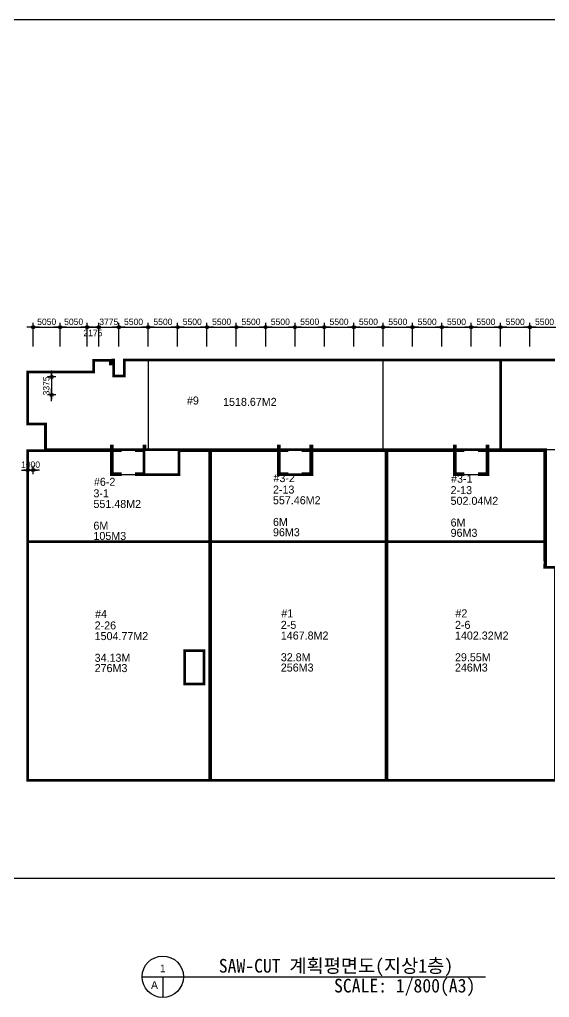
# Model space of a CAD drawing. Header units: millimetres. Extents: x -552870 to 1405794, y -1345622 to 197746.
# Drawn here: x 102622 to 201893, y -215939 to -32654 of the extents above; entities that cross this region are included whole.
import ezdxf
from ezdxf.enums import TextEntityAlignment as Align

# ---------------------------------------------------------------- set-up
doc = ezdxf.new("R2010")
doc.units = ezdxf.units.MM
doc.header["$LTSCALE"] = 1000
doc.header["$MEASUREMENT"] = 0
doc.header["$PDSIZE"] = -10
doc.layers.get('0').update_dxf_attribs({"linetype": 'CONTINUOUS'})
doc.layers.get('Defpoints').update_dxf_attribs({"color": 171, "linetype": 'CONTINUOUS'})
for name, color, linetype in [('I_#', 7, 'CONTINUOUS'), ('I_area', 30, 'CONTINUOUS'), ("I_con'c", 5, 'CONTINUOUS'), ('I_date', 100, 'CONTINUOUS'), ('I_joint', 1, 'CONTINUOUS'), ('NDIM', 7, 'CONTINUOUS'), ('SYM', 7, 'CONTINUOUS'), ('TEXT', 3, 'CONTINUOUS')]:
    doc.layers.add(name, color=color, linetype=linetype)
doc.styles.add('CGS', font='cgse', dxfattribs={"bigfont": 'cgs'})
doc.styles.add('궁서체', font='GungsuhChe.ttf')
doc.styles.add('나눔바른고딕', font='')
doc.styles.get('나눔바른고딕').set_extended_font_data('나눔바른고딕')
doc.dimstyles.new('NDIM 1200', dxfattribs={"dimscale": 500, "dimtxt": 3, "dimasz": 1, "dimexe": 2, "dimexo": 2, "dimgap": 1, "dimtad": 1, "dimdec": 0, "dimdsep": 46, "dimtxsty": 'CGS', "dimblk": 'DOT0', "dimcen": 1, "dimdle": 8, "dimclrd": 2, "dimclre": 2, "dimclrt": 2, "dimadec": 0, "dimazin": 0, "dimtfac": 1, "dimtdec": 0, "dimtix": 1, "dimtmove": 2, "dimatfit": 3, "dimldrblk": 'DOT0', "dimfxl": 1, "dimtolj": 1, "dimtzin": 0, "dimlwd": -1, "dimlwe": -1, "dimarcsym": 0})

# ---------------------------------------------------------------- blocks, each defined once
blk = doc.blocks.new('DOT0')
blk.add_line((-3, 0), (3, 0))
at = {"color": 6}
blk.add_circle((0, 0), 0.75, dxfattribs=at)
blk = doc.blocks.new('*D246')
at = {"layer": 'Defpoints', "color": 0, "ltscale": 0.4, "transparency": 16777216}
for p in [(110230, -90309), (105180, -94709), (110230, -94709)]:
    blk.add_point(p, dxfattribs=at)
at = {"layer": 'NDIM', "ltscale": 0.4, "transparency": 16777216}
for p, q in [((105180, -93909), (105180, -89509)), ((110230, -93909), (110230, -89509)), ((105580, -90309), (109830, -90309))]:
    blk.add_line(p, q, dxfattribs=at)
at = {"layer": 'NDIM', "ltscale": 0.4, "transparency": 16777216, "xscale": 400, "yscale": 400, "zscale": 400, "rotation": 180}
blk.add_blockref('DOT0', (105180, -90309), dxfattribs=at)
at = {"layer": 'NDIM', "ltscale": 0.4, "transparency": 16777216, "xscale": 400, "yscale": 400, "zscale": 400}
blk.add_blockref('DOT0', (110230, -90309), dxfattribs=at)
at = {"layer": 'NDIM', "ltscale": 0.4, "transparency": 16777216, "insert": (107705, -89309), "char_height": 1200, "attachment_point": 5, "style": 'CGS'}
blk.add_mtext('\\A1;5050', dxfattribs=at)
blk = doc.blocks.new('*D248')
at = {"layer": 'Defpoints', "color": 0, "ltscale": 0.4, "transparency": 16777216}
for p in [(105180, -117092), (104180, -118692), (105180, -118692)]:
    blk.add_point(p, dxfattribs=at)
at = {"layer": 'NDIM', "ltscale": 0.4, "transparency": 16777216}
for p, q in [((103780, -117092), (103380, -117092)), ((104180, -117892), (104180, -116292)), ((104180, -117092), (105180, -117092)), ((105180, -117892), (105180, -116292)), ((105580, -117092), (105980, -117092))]:
    blk.add_line(p, q, dxfattribs=at)
at = {"layer": 'NDIM', "ltscale": 0.4, "transparency": 16777216, "xscale": 400, "yscale": 400, "zscale": 400}
blk.add_blockref('DOT0', (104180, -117092), dxfattribs=at)
at = {"layer": 'NDIM', "ltscale": 0.4, "transparency": 16777216, "xscale": 400, "yscale": 400, "zscale": 400, "rotation": 180}
blk.add_blockref('DOT0', (105180, -117092), dxfattribs=at)
at = {"layer": 'NDIM', "ltscale": 0.4, "transparency": 16777216, "insert": (104680, -116092), "char_height": 1200, "attachment_point": 5, "style": 'CGS'}
blk.add_mtext('\\A1;1000', dxfattribs=at)
blk = doc.blocks.new('*D250')
at = {"layer": 'Defpoints', "color": 0, "ltscale": 0.4, "transparency": 16777216}
for p in [(115280, -90309), (110230, -94709), (115280, -94709)]:
    blk.add_point(p, dxfattribs=at)
at = {"layer": 'NDIM', "ltscale": 0.4, "transparency": 16777216}
for p, q in [((110230, -93909), (110230, -89509)), ((115280, -93909), (115280, -89509)), ((110630, -90309), (114880, -90309))]:
    blk.add_line(p, q, dxfattribs=at)
at = {"layer": 'NDIM', "ltscale": 0.4, "transparency": 16777216, "xscale": 400, "yscale": 400, "zscale": 400, "rotation": 180}
blk.add_blockref('DOT0', (110230, -90309), dxfattribs=at)
at = {"layer": 'NDIM', "ltscale": 0.4, "transparency": 16777216, "xscale": 400, "yscale": 400, "zscale": 400}
blk.add_blockref('DOT0', (115280, -90309), dxfattribs=at)
at = {"layer": 'NDIM', "ltscale": 0.4, "transparency": 16777216, "insert": (112755, -89309), "char_height": 1200, "attachment_point": 5, "style": 'CGS'}
blk.add_mtext('\\A1;5050', dxfattribs=at)
blk = doc.blocks.new('*D251')
at = {"layer": 'Defpoints', "color": 0, "ltscale": 0.4, "transparency": 16777216}
for p in [(117455, -90309), (115280, -94709), (117455, -94709)]:
    blk.add_point(p, dxfattribs=at)
at = {"layer": 'NDIM', "ltscale": 0.4, "transparency": 16777216}
for p, q in [((115280, -93909), (115280, -89509)), ((117455, -93909), (117455, -89509)), ((115680, -90309), (117055, -90309))]:
    blk.add_line(p, q, dxfattribs=at)
at = {"layer": 'NDIM', "ltscale": 0.4, "transparency": 16777216, "xscale": 400, "yscale": 400, "zscale": 400, "rotation": 180}
blk.add_blockref('DOT0', (115280, -90309), dxfattribs=at)
at = {"layer": 'NDIM', "ltscale": 0.4, "transparency": 16777216, "xscale": 400, "yscale": 400, "zscale": 400}
blk.add_blockref('DOT0', (117455, -90309), dxfattribs=at)
at = {"layer": 'NDIM', "ltscale": 0.4, "transparency": 16777216, "insert": (116368, -91409), "char_height": 1200, "attachment_point": 5, "style": 'CGS'}
blk.add_mtext('\\A1;2175', dxfattribs=at)
blk = doc.blocks.new('*D252')
at = {"layer": 'Defpoints', "color": 0, "ltscale": 0.4, "transparency": 16777216}
for p in [(126730, -90309), (121230, -94709), (126730, -94709)]:
    blk.add_point(p, dxfattribs=at)
at = {"layer": 'NDIM', "ltscale": 0.4, "transparency": 16777216}
for p, q in [((121230, -93909), (121230, -89509)), ((126730, -93909), (126730, -89509)), ((121630, -90309), (126330, -90309))]:
    blk.add_line(p, q, dxfattribs=at)
at = {"layer": 'NDIM', "ltscale": 0.4, "transparency": 16777216, "xscale": 400, "yscale": 400, "zscale": 400, "rotation": 180}
blk.add_blockref('DOT0', (121230, -90309), dxfattribs=at)
at = {"layer": 'NDIM', "ltscale": 0.4, "transparency": 16777216, "xscale": 400, "yscale": 400, "zscale": 400}
blk.add_blockref('DOT0', (126730, -90309), dxfattribs=at)
at = {"layer": 'NDIM', "ltscale": 0.4, "transparency": 16777216, "insert": (123980, -89309), "char_height": 1200, "attachment_point": 5, "style": 'CGS'}
blk.add_mtext('\\A1;5500', dxfattribs=at)
blk = doc.blocks.new('*D256')
at = {"layer": 'Defpoints', "color": 0, "ltscale": 0.4, "transparency": 16777216}
for p in [(121230, -90309), (117455, -94709), (121230, -94709)]:
    blk.add_point(p, dxfattribs=at)
at = {"layer": 'NDIM', "ltscale": 0.4, "transparency": 16777216}
for p, q in [((117455, -93909), (117455, -89509)), ((121230, -93909), (121230, -89509)), ((117055, -90309), (116655, -90309)), ((117455, -90309), (121230, -90309)), ((121630, -90309), (122030, -90309))]:
    blk.add_line(p, q, dxfattribs=at)
at = {"layer": 'NDIM', "ltscale": 0.4, "transparency": 16777216, "xscale": 400, "yscale": 400, "zscale": 400}
blk.add_blockref('DOT0', (117455, -90309), dxfattribs=at)
at = {"layer": 'NDIM', "ltscale": 0.4, "transparency": 16777216, "xscale": 400, "yscale": 400, "zscale": 400, "rotation": 180}
blk.add_blockref('DOT0', (121230, -90309), dxfattribs=at)
at = {"layer": 'NDIM', "ltscale": 0.4, "transparency": 16777216, "insert": (119343, -89309), "char_height": 1200, "attachment_point": 5, "style": 'CGS'}
blk.add_mtext('\\A1;3775', dxfattribs=at)
blk = doc.blocks.new('*D253')
at = {"layer": 'Defpoints', "color": 0, "ltscale": 0.4, "transparency": 16777216}
for p in [(132230, -90309), (126730, -94709), (132230, -94709)]:
    blk.add_point(p, dxfattribs=at)
at = {"layer": 'NDIM', "ltscale": 0.4, "transparency": 16777216}
for p, q in [((126730, -93909), (126730, -89509)), ((132230, -93909), (132230, -89509)), ((127130, -90309), (131830, -90309))]:
    blk.add_line(p, q, dxfattribs=at)
at = {"layer": 'NDIM', "ltscale": 0.4, "transparency": 16777216, "xscale": 400, "yscale": 400, "zscale": 400, "rotation": 180}
blk.add_blockref('DOT0', (126730, -90309), dxfattribs=at)
at = {"layer": 'NDIM', "ltscale": 0.4, "transparency": 16777216, "xscale": 400, "yscale": 400, "zscale": 400}
blk.add_blockref('DOT0', (132230, -90309), dxfattribs=at)
at = {"layer": 'NDIM', "ltscale": 0.4, "transparency": 16777216, "insert": (129480, -89309), "char_height": 1200, "attachment_point": 5, "style": 'CGS'}
blk.add_mtext('\\A1;5500', dxfattribs=at)
blk = doc.blocks.new('*D254')
at = {"layer": 'Defpoints', "color": 0, "ltscale": 0.4, "transparency": 16777216}
for p in [(137730, -90309), (132230, -94709), (137730, -94709)]:
    blk.add_point(p, dxfattribs=at)
at = {"layer": 'NDIM', "ltscale": 0.4, "transparency": 16777216}
for p, q in [((132230, -93909), (132230, -89509)), ((137730, -93909), (137730, -89509)), ((132630, -90309), (137330, -90309))]:
    blk.add_line(p, q, dxfattribs=at)
at = {"layer": 'NDIM', "ltscale": 0.4, "transparency": 16777216, "xscale": 400, "yscale": 400, "zscale": 400, "rotation": 180}
blk.add_blockref('DOT0', (132230, -90309), dxfattribs=at)
at = {"layer": 'NDIM', "ltscale": 0.4, "transparency": 16777216, "xscale": 400, "yscale": 400, "zscale": 400}
blk.add_blockref('DOT0', (137730, -90309), dxfattribs=at)
at = {"layer": 'NDIM', "ltscale": 0.4, "transparency": 16777216, "insert": (134980, -89309), "char_height": 1200, "attachment_point": 5, "style": 'CGS'}
blk.add_mtext('\\A1;5500', dxfattribs=at)
blk = doc.blocks.new('*D255')
at = {"layer": 'Defpoints', "color": 0, "ltscale": 0.4, "transparency": 16777216}
for p in [(143230, -90309), (137730, -94709), (143230, -94709)]:
    blk.add_point(p, dxfattribs=at)
at = {"layer": 'NDIM', "ltscale": 0.4, "transparency": 16777216}
for p, q in [((137730, -93909), (137730, -89509)), ((143230, -93909), (143230, -89509)), ((138130, -90309), (142830, -90309))]:
    blk.add_line(p, q, dxfattribs=at)
at = {"layer": 'NDIM', "ltscale": 0.4, "transparency": 16777216, "xscale": 400, "yscale": 400, "zscale": 400, "rotation": 180}
blk.add_blockref('DOT0', (137730, -90309), dxfattribs=at)
at = {"layer": 'NDIM', "ltscale": 0.4, "transparency": 16777216, "xscale": 400, "yscale": 400, "zscale": 400}
blk.add_blockref('DOT0', (143230, -90309), dxfattribs=at)
at = {"layer": 'NDIM', "ltscale": 0.4, "transparency": 16777216, "insert": (140480, -89309), "char_height": 1200, "attachment_point": 5, "style": 'CGS'}
blk.add_mtext('\\A1;5500', dxfattribs=at)
blk = doc.blocks.new('*D257')
at = {"layer": 'Defpoints', "color": 0, "ltscale": 0.4, "transparency": 16777216}
for p in [(148730, -90309), (143230, -94709), (148730, -94709)]:
    blk.add_point(p, dxfattribs=at)
at = {"layer": 'NDIM', "ltscale": 0.4, "transparency": 16777216}
for p, q in [((143230, -93909), (143230, -89509)), ((148730, -93909), (148730, -89509)), ((143630, -90309), (148330, -90309))]:
    blk.add_line(p, q, dxfattribs=at)
at = {"layer": 'NDIM', "ltscale": 0.4, "transparency": 16777216, "xscale": 400, "yscale": 400, "zscale": 400, "rotation": 180}
blk.add_blockref('DOT0', (143230, -90309), dxfattribs=at)
at = {"layer": 'NDIM', "ltscale": 0.4, "transparency": 16777216, "xscale": 400, "yscale": 400, "zscale": 400}
blk.add_blockref('DOT0', (148730, -90309), dxfattribs=at)
at = {"layer": 'NDIM', "ltscale": 0.4, "transparency": 16777216, "insert": (145980, -89309), "char_height": 1200, "attachment_point": 5, "style": 'CGS'}
blk.add_mtext('\\A1;5500', dxfattribs=at)
blk = doc.blocks.new('*D258')
at = {"layer": 'Defpoints', "color": 0, "ltscale": 0.4, "transparency": 16777216}
for p in [(154230, -90309), (148730, -94709), (154230, -94709)]:
    blk.add_point(p, dxfattribs=at)
at = {"layer": 'NDIM', "ltscale": 0.4, "transparency": 16777216}
for p, q in [((148730, -93909), (148730, -89509)), ((154230, -93909), (154230, -89509)), ((149130, -90309), (153830, -90309))]:
    blk.add_line(p, q, dxfattribs=at)
at = {"layer": 'NDIM', "ltscale": 0.4, "transparency": 16777216, "xscale": 400, "yscale": 400, "zscale": 400, "rotation": 180}
blk.add_blockref('DOT0', (148730, -90309), dxfattribs=at)
at = {"layer": 'NDIM', "ltscale": 0.4, "transparency": 16777216, "xscale": 400, "yscale": 400, "zscale": 400}
blk.add_blockref('DOT0', (154230, -90309), dxfattribs=at)
at = {"layer": 'NDIM', "ltscale": 0.4, "transparency": 16777216, "insert": (151480, -89309), "char_height": 1200, "attachment_point": 5, "style": 'CGS'}
blk.add_mtext('\\A1;5500', dxfattribs=at)
blk = doc.blocks.new('*D259')
at = {"layer": 'Defpoints', "color": 0, "ltscale": 0.4, "transparency": 16777216}
for p in [(159730, -90309), (154230, -94709), (159730, -94709)]:
    blk.add_point(p, dxfattribs=at)
at = {"layer": 'NDIM', "ltscale": 0.4, "transparency": 16777216}
for p, q in [((154230, -93909), (154230, -89509)), ((159730, -93909), (159730, -89509)), ((154630, -90309), (159330, -90309))]:
    blk.add_line(p, q, dxfattribs=at)
at = {"layer": 'NDIM', "ltscale": 0.4, "transparency": 16777216, "xscale": 400, "yscale": 400, "zscale": 400, "rotation": 180}
blk.add_blockref('DOT0', (154230, -90309), dxfattribs=at)
at = {"layer": 'NDIM', "ltscale": 0.4, "transparency": 16777216, "xscale": 400, "yscale": 400, "zscale": 400}
blk.add_blockref('DOT0', (159730, -90309), dxfattribs=at)
at = {"layer": 'NDIM', "ltscale": 0.4, "transparency": 16777216, "insert": (156980, -89309), "char_height": 1200, "attachment_point": 5, "style": 'CGS'}
blk.add_mtext('\\A1;5500', dxfattribs=at)
blk = doc.blocks.new('*D260')
at = {"layer": 'Defpoints', "color": 0, "ltscale": 0.4, "transparency": 16777216}
for p in [(165230, -90309), (159730, -94709), (165230, -94709)]:
    blk.add_point(p, dxfattribs=at)
at = {"layer": 'NDIM', "ltscale": 0.4, "transparency": 16777216}
for p, q in [((159730, -93909), (159730, -89509)), ((165230, -93909), (165230, -89509)), ((160130, -90309), (164830, -90309))]:
    blk.add_line(p, q, dxfattribs=at)
at = {"layer": 'NDIM', "ltscale": 0.4, "transparency": 16777216, "xscale": 400, "yscale": 400, "zscale": 400, "rotation": 180}
blk.add_blockref('DOT0', (159730, -90309), dxfattribs=at)
at = {"layer": 'NDIM', "ltscale": 0.4, "transparency": 16777216, "xscale": 400, "yscale": 400, "zscale": 400}
blk.add_blockref('DOT0', (165230, -90309), dxfattribs=at)
at = {"layer": 'NDIM', "ltscale": 0.4, "transparency": 16777216, "insert": (162480, -89309), "char_height": 1200, "attachment_point": 5, "style": 'CGS'}
blk.add_mtext('\\A1;5500', dxfattribs=at)
blk = doc.blocks.new('*D261')
at = {"layer": 'Defpoints', "color": 0, "ltscale": 0.4, "transparency": 16777216}
for p in [(170730, -90309), (165230, -94709), (170730, -94709)]:
    blk.add_point(p, dxfattribs=at)
at = {"layer": 'NDIM', "ltscale": 0.4, "transparency": 16777216}
for p, q in [((165230, -93909), (165230, -89509)), ((170730, -93909), (170730, -89509)), ((165630, -90309), (170330, -90309))]:
    blk.add_line(p, q, dxfattribs=at)
at = {"layer": 'NDIM', "ltscale": 0.4, "transparency": 16777216, "xscale": 400, "yscale": 400, "zscale": 400, "rotation": 180}
blk.add_blockref('DOT0', (165230, -90309), dxfattribs=at)
at = {"layer": 'NDIM', "ltscale": 0.4, "transparency": 16777216, "xscale": 400, "yscale": 400, "zscale": 400}
blk.add_blockref('DOT0', (170730, -90309), dxfattribs=at)
at = {"layer": 'NDIM', "ltscale": 0.4, "transparency": 16777216, "insert": (167980, -89309), "char_height": 1200, "attachment_point": 5, "style": 'CGS'}
blk.add_mtext('\\A1;5500', dxfattribs=at)
blk = doc.blocks.new('*D262')
at = {"layer": 'Defpoints', "color": 0, "ltscale": 0.4, "transparency": 16777216}
for p in [(176230, -90309), (170730, -94709), (176230, -94709)]:
    blk.add_point(p, dxfattribs=at)
at = {"layer": 'NDIM', "ltscale": 0.4, "transparency": 16777216}
for p, q in [((170730, -93909), (170730, -89509)), ((176230, -93909), (176230, -89509)), ((171130, -90309), (175830, -90309))]:
    blk.add_line(p, q, dxfattribs=at)
at = {"layer": 'NDIM', "ltscale": 0.4, "transparency": 16777216, "xscale": 400, "yscale": 400, "zscale": 400, "rotation": 180}
blk.add_blockref('DOT0', (170730, -90309), dxfattribs=at)
at = {"layer": 'NDIM', "ltscale": 0.4, "transparency": 16777216, "xscale": 400, "yscale": 400, "zscale": 400}
blk.add_blockref('DOT0', (176230, -90309), dxfattribs=at)
at = {"layer": 'NDIM', "ltscale": 0.4, "transparency": 16777216, "insert": (173480, -89309), "char_height": 1200, "attachment_point": 5, "style": 'CGS'}
blk.add_mtext('\\A1;5500', dxfattribs=at)
blk = doc.blocks.new('*D263')
at = {"layer": 'Defpoints', "color": 0, "ltscale": 0.4, "transparency": 16777216}
for p in [(181730, -90309), (176230, -94709), (181730, -94709)]:
    blk.add_point(p, dxfattribs=at)
at = {"layer": 'NDIM', "ltscale": 0.4, "transparency": 16777216}
for p, q in [((176230, -93909), (176230, -89509)), ((181730, -93909), (181730, -89509)), ((176630, -90309), (181330, -90309))]:
    blk.add_line(p, q, dxfattribs=at)
at = {"layer": 'NDIM', "ltscale": 0.4, "transparency": 16777216, "xscale": 400, "yscale": 400, "zscale": 400, "rotation": 180}
blk.add_blockref('DOT0', (176230, -90309), dxfattribs=at)
at = {"layer": 'NDIM', "ltscale": 0.4, "transparency": 16777216, "xscale": 400, "yscale": 400, "zscale": 400}
blk.add_blockref('DOT0', (181730, -90309), dxfattribs=at)
at = {"layer": 'NDIM', "ltscale": 0.4, "transparency": 16777216, "insert": (178980, -89309), "char_height": 1200, "attachment_point": 5, "style": 'CGS'}
blk.add_mtext('\\A1;5500', dxfattribs=at)
blk = doc.blocks.new('*D264')
at = {"layer": 'Defpoints', "color": 0, "ltscale": 0.4, "transparency": 16777216}
for p in [(187230, -90309), (181730, -94709), (187230, -94709)]:
    blk.add_point(p, dxfattribs=at)
at = {"layer": 'NDIM', "ltscale": 0.4, "transparency": 16777216}
for p, q in [((181730, -93909), (181730, -89509)), ((187230, -93909), (187230, -89509)), ((182130, -90309), (186830, -90309))]:
    blk.add_line(p, q, dxfattribs=at)
at = {"layer": 'NDIM', "ltscale": 0.4, "transparency": 16777216, "xscale": 400, "yscale": 400, "zscale": 400, "rotation": 180}
blk.add_blockref('DOT0', (181730, -90309), dxfattribs=at)
at = {"layer": 'NDIM', "ltscale": 0.4, "transparency": 16777216, "xscale": 400, "yscale": 400, "zscale": 400}
blk.add_blockref('DOT0', (187230, -90309), dxfattribs=at)
at = {"layer": 'NDIM', "ltscale": 0.4, "transparency": 16777216, "insert": (184480, -89309), "char_height": 1200, "attachment_point": 5, "style": 'CGS'}
blk.add_mtext('\\A1;5500', dxfattribs=at)
blk = doc.blocks.new('*D265')
at = {"layer": 'Defpoints', "color": 0, "ltscale": 0.4, "transparency": 16777216}
for p in [(192730, -90309), (187230, -94709), (192730, -94709)]:
    blk.add_point(p, dxfattribs=at)
at = {"layer": 'NDIM', "ltscale": 0.4, "transparency": 16777216}
for p, q in [((187230, -93909), (187230, -89509)), ((192730, -93909), (192730, -89509)), ((187630, -90309), (192330, -90309))]:
    blk.add_line(p, q, dxfattribs=at)
at = {"layer": 'NDIM', "ltscale": 0.4, "transparency": 16777216, "xscale": 400, "yscale": 400, "zscale": 400, "rotation": 180}
blk.add_blockref('DOT0', (187230, -90309), dxfattribs=at)
at = {"layer": 'NDIM', "ltscale": 0.4, "transparency": 16777216, "xscale": 400, "yscale": 400, "zscale": 400}
blk.add_blockref('DOT0', (192730, -90309), dxfattribs=at)
at = {"layer": 'NDIM', "ltscale": 0.4, "transparency": 16777216, "insert": (189980, -89309), "char_height": 1200, "attachment_point": 5, "style": 'CGS'}
blk.add_mtext('\\A1;5500', dxfattribs=at)
blk = doc.blocks.new('*D266')
at = {"layer": 'Defpoints', "color": 0, "ltscale": 0.4, "transparency": 16777216}
for p in [(198230, -90309), (192730, -94709), (198230, -94709)]:
    blk.add_point(p, dxfattribs=at)
at = {"layer": 'NDIM', "ltscale": 0.4, "transparency": 16777216}
for p, q in [((192730, -93909), (192730, -89509)), ((198230, -93909), (198230, -89509)), ((193130, -90309), (197830, -90309))]:
    blk.add_line(p, q, dxfattribs=at)
at = {"layer": 'NDIM', "ltscale": 0.4, "transparency": 16777216, "xscale": 400, "yscale": 400, "zscale": 400, "rotation": 180}
blk.add_blockref('DOT0', (192730, -90309), dxfattribs=at)
at = {"layer": 'NDIM', "ltscale": 0.4, "transparency": 16777216, "xscale": 400, "yscale": 400, "zscale": 400}
blk.add_blockref('DOT0', (198230, -90309), dxfattribs=at)
at = {"layer": 'NDIM', "ltscale": 0.4, "transparency": 16777216, "insert": (195480, -89309), "char_height": 1200, "attachment_point": 5, "style": 'CGS'}
blk.add_mtext('\\A1;5500', dxfattribs=at)
blk = doc.blocks.new('*D267')
at = {"layer": 'Defpoints', "color": 0, "ltscale": 0.4, "transparency": 16777216}
for p in [(203730, -90309), (198230, -94709), (203730, -94709)]:
    blk.add_point(p, dxfattribs=at)
at = {"layer": 'NDIM', "ltscale": 0.4, "transparency": 16777216}
for p, q in [((198230, -93909), (198230, -89509)), ((203730, -93909), (203730, -89509)), ((198630, -90309), (203330, -90309))]:
    blk.add_line(p, q, dxfattribs=at)
at = {"layer": 'NDIM', "ltscale": 0.4, "transparency": 16777216, "xscale": 400, "yscale": 400, "zscale": 400, "rotation": 180}
blk.add_blockref('DOT0', (198230, -90309), dxfattribs=at)
at = {"layer": 'NDIM', "ltscale": 0.4, "transparency": 16777216, "xscale": 400, "yscale": 400, "zscale": 400}
blk.add_blockref('DOT0', (203730, -90309), dxfattribs=at)
at = {"layer": 'NDIM', "ltscale": 0.4, "transparency": 16777216, "insert": (200980, -89309), "char_height": 1200, "attachment_point": 5, "style": 'CGS'}
blk.add_mtext('\\A1;5500', dxfattribs=at)
blk = doc.blocks.new('*D344')
at = {"layer": 'Defpoints', "color": 0, "ltscale": 0.4, "transparency": 16777216}
for p in [(110230, -99634), (108630, -103009), (110230, -103009)]:
    blk.add_point(p, dxfattribs=at)
at = {"layer": 'NDIM', "ltscale": 0.4, "transparency": 16777216}
for p, q in [((108630, -99234), (108630, -98834)), ((109430, -99634), (107830, -99634)), ((108630, -99634), (108630, -103009)), ((109430, -103009), (107830, -103009)), ((108630, -103409), (108630, -103809))]:
    blk.add_line(p, q, dxfattribs=at)
at = {"layer": 'NDIM', "ltscale": 0.4, "transparency": 16777216, "xscale": 400, "yscale": 400, "zscale": 400}
for p, rotation in [((108630, -99634), 270), ((108630, -103009), 90)]:
    blk.add_blockref('DOT0', p, dxfattribs=dict(at, rotation=rotation))
at = {"layer": 'NDIM', "ltscale": 0.4, "transparency": 16777216, "insert": (107630, -101322), "char_height": 1200, "attachment_point": 5, "rotation": 90, "style": 'CGS'}
blk.add_mtext('\\A1;3375', dxfattribs=at)

msp = doc.modelspace()

# ---------------------------------------------------------------- linework, layer by layer
at = {"layer": 'Defpoints', "ltscale": 10000}
msp.add_lwpolyline([(292000, -193621.9), (8000, -193621.9), (8000, -32654.1), (292000, -32654.1)], close=True, dxfattribs=at)
at = {"layer": 'I_area', "ltscale": 10000, "const_width": 500}
for points in [[(192730.1, -113259.5), (190380.1, -113259.5), (190380.1, -112602.8), (190180.1, -112602.8), (190180.1, -113259.5), (184280.1, -113259.5), (184280.1, -112609.5), (184080.1, -112609.5), (184080.1, -113259.5), (157380.1, -113259.5), (157380.1, -112602.8), (157180.1, -112602.8), (157180.1, -113259.5), (155730.1, -113259.5), (152730.1, -113259.5), (151280.1, -113259.5), (151280.1, -112609.5), (151080.1, -112609.5), (151080.1, -113259.5), (126130.1, -113259.5), (126130.1, -112602.8), (125928.6, -112602.8), (125930.1, -113259.5), (120030.1, -113259.5), (120031.6, -112611), (119830.1, -112609.5), (119830.1, -113259.5), (107480.1, -113259.5), (107480.1, -108459.5), (104130.1, -108459.5), (104130.1, -98709.5), (116530.1, -98709.5), (116530.1, -96509.5), (119605.1, -96509.5), (119605.1, -97184.5), (120005.1, -97184.5), (120005.1, -97234.5), (120080.1, -97234.5), (120080.1, -96434.5), (120230.1, -96434.5), (120230.1, -99434.5), (122230.1, -99434.5), (122230.1, -96434.5), (192730.1, -96434.5)], [(133580.1, -150959.5), (137180.1, -150959.5), (137180.1, -157159.5), (133580.1, -157159.5)]]:
    msp.add_lwpolyline(points, close=True, dxfattribs=at)
for points in [[(204280.1, -135309.5), (201205.1, -135309.5), (201205.1, -113259.5), (192730.1, -113259.5), (192730.1, -96434.5), (252230.1, -96434.5)], [(132480.1, -113459.5), (132480.1, -117959.5), (124480.1, -117959.5), (124480.1, -117759.5), (125930.1, -117759.5), (125930.1, -113459.5), (124490.1, -113459.5), (124490.1, -113259.5), (121470.1, -113259.5), (121470.1, -113459.5), (120030.1, -113459.5), (120030.1, -117759.5), (121480.1, -117759.5), (121480.1, -117959.5), (119830.1, -117959.5), (119830.1, -113459.5), (104130.1, -113459.5), (104130.1, -130509.5), (138255.1, -130509.5), (138255.1, -113459.5), (132480.1, -113459.5)], [(171255.1, -113459.5), (157380.1, -113459.5), (157380.1, -117959.5), (155730.1, -117961), (155730.1, -117759.5), (157180.1, -117759.5), (157180.1, -113459.5), (155740.1, -113459.5), (155740.1, -113259.5), (152720.1, -113259.5), (152720.1, -113459.5), (151280.1, -113459.5), (151280.1, -117759.5), (152730.1, -117759.5), (152730.1, -117959.5), (151080.1, -117959.5), (151080.1, -113459.5), (138455.1, -113459.5), (138455.1, -130509.5), (171255.1, -130509.5), (171255.1, -113459.5)], [(138455.1, -113459.5), (138455.1, -175259.5), (171255.1, -175259.5), (171255.1, -113459.5), (157380.1, -113459.5), (157380.1, -117959.5), (155730.1, -117959.5), (155730.1, -117972), (155685.1, -117972), (152730.1, -117972), (152730.1, -117959.5), (151080.1, -117959.5), (151080.1, -113459.5), (150730.1, -113459.5), (150730.1, -113409.5), (149630.1, -113409.5), (149630.1, -113459.5), (138455.1, -113459.5)], [(201005.1, -113459.5), (190380.1, -113459.5), (190380.1, -117959.5), (188730.1, -117959.5), (188730.1, -117747), (190180.1, -117759.5), (190180.1, -113459.5), (188740.1, -113459.5), (188740.1, -113259.5), (185720.1, -113259.5), (185720.1, -113459.5), (184280.1, -113459.5), (184280.1, -117759.5), (185730.1, -117759.5), (185730.1, -117959.5), (184080.1, -117959.5), (184080.1, -113459.5), (171455.1, -113459.5), (171455.1, -130509.5), (201005.1, -130509.5), (201005.1, -113459.5)], [(104130.1, -130509.5), (104130.1, -175259.5), (138255.1, -175259.5), (138255.1, -130509.5), (104130.1, -130509.5)], [(138455.1, -130509.5), (138455.1, -175259.5), (171255.1, -175259.5), (171255.1, -130509.5), (138455.1, -130509.5)], [(171455.1, -130509.5), (171455.1, -175259.5), (203005.1, -175259.5), (203005.1, -135309.5), (201005.1, -135309.5), (201005.1, -134959.5), (201055.1, -134959.5), (201055.1, -133859.5), (201005.1, -133859.5), (201005.1, -130509.5), (171455.1, -130509.5)]]:
    msp.add_lwpolyline(points, dxfattribs=at)
at = {"layer": 'I_joint', "color": 1, "ltscale": 10000, "const_width": 250}
for points in [[(126730.1, -96434.5), (126730.1, -113259.5)], [(170730.1, -96434.5), (170730.1, -113259.5)], [(192730.1, -96434.5), (192730.1, -113259.5)], [(121480.1, -113259.5), (124480.1, -113259.5)], [(152730.1, -113259.5), (155730.1, -113259.5)], [(185730.1, -113259.5), (188730.1, -113259.5)], [(201205.1, -113259.5), (203005.1, -113259.5)], [(121480.1, -117959.5), (124480.1, -117959.5)], [(152730.1, -117959.5), (155730.1, -117959.5)], [(185730.1, -117959.5), (188730.1, -117959.5)], [(138255.1, -130509.5), (104130.1, -130509.5)], [(171255.1, -130509.5), (138455.1, -130509.5)], [(201005.1, -130509.5), (171455.1, -130509.5)]]:
    msp.add_lwpolyline(points, dxfattribs=at)
at = {"layer": 'SYM'}
for p, q in [((125573.4, -212060.4), (189941.7, -212060.4)), ((129452.2, -212060.4), (129452.2, -215939.2))]:
    msp.add_line(p, q, dxfattribs=at)
msp.add_circle((129452.2, -212060.4), 3878.8, dxfattribs=at)

# ---------------------------------------------------------------- texts
at = {"ltscale": 10000, "style": '나눔바른고딕'}
msp.add_text('#9', height=1500, dxfattribs=at).set_placement((133980.2, -104813.1))
at = {"color": 3, "ltscale": 10000, "style": '나눔바른고딕'}
msp.add_text('1518.67M2 ', height=1500, dxfattribs=at).set_placement((140750.2, -105061.2))
at = {"layer": 'I_#', "ltscale": 10000, "style": '나눔바른고딕'}
for s, p in [('#6-2', (116553.2, -120045.1)), ('#3-2', (150188.8, -119346.3)), ('#3-1', (183468.8, -119458.3)), ('#4', (116779.4, -144810.9)), ('#1', (151659, -144705.6)), ('#2', (184284.9, -144705.6))]:
    msp.add_text(s, height=1500, dxfattribs=at).set_placement(p)
at = {"layer": 'I_area', "ltscale": 10000, "style": '나눔바른고딕'}
for s, p in [('551.48M2 ', (116462.3, -124195.5)), ('557.46M2 ', (150097.9, -123496.7)), ('502.04M2 ', (183377.9, -123608.7)), ('1504.77M2 ', (116688.6, -148961.3)), ('1467.8M2 ', (151568.1, -148856)), ('1402.32M2 ', (184194.1, -148856))]:
    msp.add_text(s, height=1500, dxfattribs=at).set_placement(p)
at = {"layer": "I_con'c", "ltscale": 10000, "style": '나눔바른고딕'}
for s, p in [('96M3', (150097.9, -129495.2)), ('96M3', (183377.9, -129607.2)), ('105M3', (116462.3, -130193.9)), ('276M3', (116688.6, -154959.7)), ('256M3', (151568.1, -154854.5)), ('246M3', (184194.1, -154854.5))]:
    msp.add_text(s, height=1500, dxfattribs=at).set_placement(p)
at = {"layer": 'I_date', "ltscale": 10000, "style": '나눔바른고딕'}
for s, p in [('3-1', (116462.3, -122196)), ('2-13', (150097.9, -121497.2)), ('2-13', (183377.9, -121609.2)), ('2-26', (116688.6, -146961.8)), ('2-5', (151568.1, -146856.6)), ('2-6', (184194.1, -146856.6))]:
    msp.add_text(s, height=1500, dxfattribs=at).set_placement(p)
at = {"layer": 'I_joint', "color": 1, "ltscale": 10000, "style": '나눔바른고딕'}
for s, p in [('6M', (150097.9, -127565.8)), ('6M', (183377.9, -127677.8)), ('6M', (116462.3, -128264.6)), ('34.13M', (116688.6, -153030.4)), ('32.8M', (151568.1, -152925.2)), ('29.55M', (184194.1, -152925.2))]:
    msp.add_text(s, height=1500, dxfattribs=at).set_placement(p)
at = {"layer": 'TEXT', "style": '궁서체'}
msp.add_text('SAW-CUT 계획평면도(지상1층)', height=2560, dxfattribs=at).set_placement((139943.2, -211284.7))
at = {"layer": 'TEXT', "style": '나눔바른고딕'}
for s, p in [('1', (129452.2, -210508.9)), ('A', (127900.7, -213611.9))]:
    msp.add_text(s, height=1440, dxfattribs=at).set_placement(p, align=Align.MIDDLE)
at = {"layer": 'TEXT', "style": '궁서체'}
msp.add_text('SCALE: 1/800(A3)', height=2560, dxfattribs=at).set_placement((188007.7, -212448.3), align=Align.TOP_RIGHT)

# ---------------------------------------------------------------- dimensions: what is measured, and where the dimension line sits
at = {"layer": 'NDIM', "ltscale": 0.4}
for base, p1, p2, picture, middle in [((110230.1, -90309.5), (105180.1, -94709.5), (110230.1, -94709.5), '*D246', (107705.1, -89309.5)), ((115280.1, -90309.5), (110230.1, -94709.5), (115280.1, -94709.5), '*D250', (112755.1, -89309.5)), ((121230.1, -90309.5), (117455.1, -94709.5), (121230.1, -94709.5), '*D256', (119342.6, -89309.5)), ((126730.1, -90309.5), (121230.1, -94709.5), (126730.1, -94709.5), '*D252', (123980.1, -89309.5)), ((132230.1, -90309.5), (126730.1, -94709.5), (132230.1, -94709.5), '*D253', (129480.1, -89309.5)), ((137730.1, -90309.5), (132230.1, -94709.5), (137730.1, -94709.5), '*D254', (134980.1, -89309.5)), ((143230.1, -90309.5), (137730.1, -94709.5), (143230.1, -94709.5), '*D255', (140480.1, -89309.5)), ((148730.1, -90309.5), (143230.1, -94709.5), (148730.1, -94709.5), '*D257', (145980.1, -89309.5)), ((154230.1, -90309.5), (148730.1, -94709.5), (154230.1, -94709.5), '*D258', (151480.1, -89309.5)), ((159730.1, -90309.5), (154230.1, -94709.5), (159730.1, -94709.5), '*D259', (156980.1, -89309.5)), ((165230.1, -90309.5), (159730.1, -94709.5), (165230.1, -94709.5), '*D260', (162480.1, -89309.5)), ((170730.1, -90309.5), (165230.1, -94709.5), (170730.1, -94709.5), '*D261', (167980.1, -89309.5)), ((176230.1, -90309.5), (170730.1, -94709.5), (176230.1, -94709.5), '*D262', (173480.1, -89309.5)), ((181730.1, -90309.5), (176230.1, -94709.5), (181730.1, -94709.5), '*D263', (178980.1, -89309.5)), ((187230.1, -90309.5), (181730.1, -94709.5), (187230.1, -94709.5), '*D264', (184480.1, -89309.5)), ((192730.1, -90309.5), (187230.1, -94709.5), (192730.1, -94709.5), '*D265', (189980.1, -89309.5)), ((198230.1, -90309.5), (192730.1, -94709.5), (198230.1, -94709.5), '*D266', (195480.1, -89309.5)), ((203730.1, -90309.5), (198230.1, -94709.5), (203730.1, -94709.5), '*D267', (200980.1, -89309.5)), ((105180.1, -117092), (104180.1, -118692), (105180.1, -118692), '*D248', (104680.1, -116092))]:
    dim = msp.add_linear_dim(base=base, p1=p1, p2=p2, dimstyle='NDIM 1200', override={"dimscale": 400, "dimclrd": 256, "dimclre": 256, "dimclrt": 256}, dxfattribs=at)
    dim.commit()
    dim.dimension.update_dxf_attribs({"geometry": picture, "text_midpoint": middle})
dim = msp.add_linear_dim(base=(117455.1, -90309.5), p1=(115280.1, -94709.5), p2=(117455.1, -94709.5), dimstyle='NDIM 1200', override={"dimscale": 400, "dimclrd": 256, "dimclre": 256, "dimclrt": 256}, dxfattribs=at)
dim.commit()
dim.dimension.update_dxf_attribs({"geometry": '*D251', "text_midpoint": (116367.6, -91409.5), "dimtype": 160})
dim = msp.add_linear_dim(base=(108630.1, -103009.5), p1=(110230.1, -99634.5), p2=(110230.1, -103009.5), angle=270, dimstyle='NDIM 1200', override={"dimscale": 400, "dimclrd": 256, "dimclre": 256, "dimclrt": 256}, dxfattribs=at)
dim.commit()
dim.dimension.update_dxf_attribs({"geometry": '*D344', "text_midpoint": (107630.1, -101322)})

doc.saveas('drawing.dxf')
